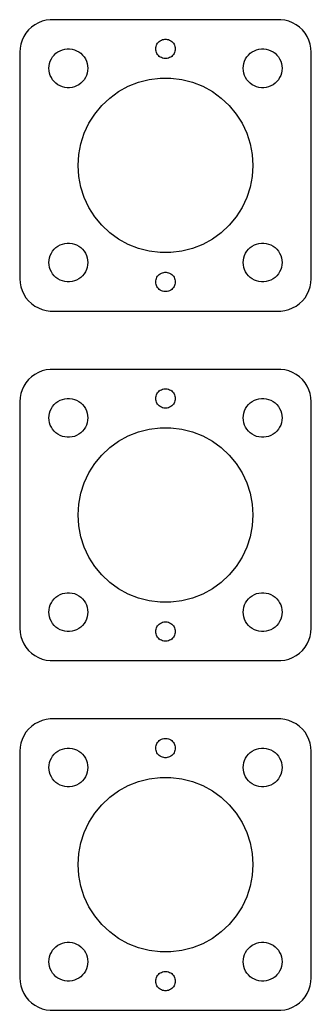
# Model space of a CAD drawing. Header units: metres. Extents: x -22 to 22, y 518 to 832.
# Drawn here: x -22.5 to 22.5, y 517.5 to 670.5 of the extents above; entities that cross this region are included whole.
import ezdxf

# ---------------------------------------------------------------- set-up
doc = ezdxf.new("R2010")
doc.units = ezdxf.units.M

msp = doc.modelspace()

# ---------------------------------------------------------------- linework, layer by layer
for p, q in [((-19.0451, 670.255), (-19.6289, 670.024)), ((-18.4369, 670.411), (-19.0451, 670.255)), ((-17.8139, 670.49), (-18.4369, 670.411)), ((17.8139, 670.49), (-17.8139, 670.49)), ((18.4369, 670.411), (17.8139, 670.49)), ((19.0451, 670.255), (18.4369, 670.411)), ((19.6289, 670.024), (19.0451, 670.255)), ((-21.1448, 668.923), (-21.5451, 668.439)), ((-20.6871, 669.353), (-21.1448, 668.923)), ((-20.1791, 669.722), (-20.6871, 669.353)), ((-19.6289, 670.024), (-20.1791, 669.722)), ((20.1791, 669.722), (19.6289, 670.024)), ((20.6871, 669.353), (20.1791, 669.722)), ((21.1448, 668.923), (20.6871, 669.353)), ((21.5451, 668.439), (21.1448, 668.923)), ((-22.1489, 667.341), (-22.3429, 666.743)), ((-21.8815, 667.909), (-22.1489, 667.341)), ((-21.5451, 668.439), (-21.8815, 667.909)), ((-1.21352, 666.882), (-1.09344, 667.027)), ((-1.09344, 667.027), (-0.956131, 667.156)), ((-0.956131, 667.156), (-0.803726, 667.266)), ((-0.803726, 667.266), (-0.638657, 667.357)), ((-0.638657, 667.357), (-0.463516, 667.427)), ((-0.463516, 667.427), (-0.281067, 667.473)), ((-0.281067, 667.473), (-0.094177, 667.497)), ((-0.094177, 667.497), (0.094177, 667.497)), ((0.094177, 667.497), (0.281067, 667.473)), ((0.281067, 667.473), (0.463516, 667.427)), ((0.463516, 667.427), (0.638657, 667.357)), ((0.638657, 667.357), (0.803726, 667.266)), ((0.803726, 667.266), (0.956131, 667.156)), ((0.956131, 667.156), (1.09344, 667.027)), ((1.09344, 667.027), (1.21352, 666.882)), ((21.8815, 667.909), (21.5451, 668.439)), ((22.1489, 667.341), (21.8815, 667.909)), ((22.3429, 666.743), (22.1489, 667.341)), ((-22.4606, 666.127), (-22.5, 665.5)), ((-22.5, 665.5), (-22.5, 630.5)), ((-22.3429, 666.743), (-22.4606, 666.127)), ((-16.9123, 665.312), (-16.6075, 665.533)), ((-16.6075, 665.533), (-16.2773, 665.714)), ((-16.2773, 665.714), (-15.927, 665.853)), ((-15.927, 665.853), (-15.5621, 665.947)), ((-15.5621, 665.947), (-15.1884, 665.994)), ((-15.1884, 665.994), (-14.8116, 665.994)), ((-14.8116, 665.994), (-14.4379, 665.947)), ((-14.4379, 665.947), (-14.0729, 665.853)), ((-14.0729, 665.853), (-13.7227, 665.714)), ((-13.7227, 665.714), (-13.3925, 665.533)), ((-13.3925, 665.533), (-13.0877, 665.312)), ((-1.5, 666), (-1.48816, 666.188)), ((-1.48816, 665.812), (-1.5, 666)), ((-1.48816, 666.188), (-1.45287, 666.373)), ((-1.45287, 665.627), (-1.48816, 665.812)), ((-1.45287, 666.373), (-1.39465, 666.552)), ((-1.39465, 665.448), (-1.45287, 665.627)), ((-1.39465, 666.552), (-1.31445, 666.723)), ((-1.31445, 666.723), (-1.21352, 666.882)), ((1.21352, 666.882), (1.31445, 666.723)), ((1.31445, 666.723), (1.39465, 666.552)), ((1.39465, 666.552), (1.45287, 666.373)), ((1.45287, 665.627), (1.39465, 665.448)), ((1.45287, 666.373), (1.48816, 666.188)), ((1.48816, 665.812), (1.45287, 665.627)), ((1.48816, 666.188), (1.5, 666)), ((1.5, 666), (1.48816, 665.812)), ((13.0877, 665.312), (13.3925, 665.533)), ((13.3925, 665.533), (13.7227, 665.714)), ((13.7227, 665.714), (14.0729, 665.853)), ((14.0729, 665.853), (14.4379, 665.947)), ((14.4379, 665.947), (14.8116, 665.994)), ((14.8116, 665.994), (15.1884, 665.994)), ((15.1884, 665.994), (15.5621, 665.947)), ((15.5621, 665.947), (15.927, 665.853)), ((15.927, 665.853), (16.2773, 665.714)), ((16.2773, 665.714), (16.6075, 665.533)), ((16.6075, 665.533), (16.9123, 665.312)), ((22.4606, 666.127), (22.3429, 666.743)), ((22.5, 665.5), (22.4606, 666.127)), ((22.5, 630.5), (22.5, 665.5)), ((-17.9057, 663.746), (-17.7893, 664.104)), ((-17.7893, 664.104), (-17.6289, 664.445)), ((-17.6289, 664.445), (-17.427, 664.763)), ((-17.427, 664.763), (-17.1869, 665.054)), ((-17.1869, 665.054), (-16.9123, 665.312)), ((-13.0877, 665.312), (-12.8131, 665.054)), ((-12.8131, 665.054), (-12.5729, 664.763)), ((-12.5729, 664.763), (-12.3711, 664.445)), ((-12.3711, 664.445), (-12.2107, 664.104)), ((-12.2107, 664.104), (-12.0942, 663.746)), ((-1.31445, 665.277), (-1.39465, 665.448)), ((-1.21352, 665.118), (-1.31445, 665.277)), ((-1.09344, 664.973), (-1.21352, 665.118)), ((-0.956131, 664.844), (-1.09344, 664.973)), ((-0.803726, 664.734), (-0.956131, 664.844)), ((-0.638657, 664.643), (-0.803726, 664.734)), ((-0.463516, 664.573), (-0.638657, 664.643)), ((-0.281067, 664.527), (-0.463516, 664.573)), ((-0.094177, 664.503), (-0.281067, 664.527)), ((0.094177, 664.503), (-0.094177, 664.503)), ((0.281067, 664.527), (0.094177, 664.503)), ((0.463516, 664.573), (0.281067, 664.527)), ((0.638657, 664.643), (0.463516, 664.573)), ((0.803726, 664.734), (0.638657, 664.643)), ((0.956131, 664.844), (0.803726, 664.734)), ((1.09344, 664.973), (0.956131, 664.844)), ((1.21352, 665.118), (1.09344, 664.973)), ((1.31445, 665.277), (1.21352, 665.118)), ((1.39465, 665.448), (1.31445, 665.277)), ((12.0942, 663.746), (12.2107, 664.104)), ((12.2107, 664.104), (12.3711, 664.445)), ((12.3711, 664.445), (12.5729, 664.763)), ((12.5729, 664.763), (12.8131, 665.054)), ((12.8131, 665.054), (13.0877, 665.312)), ((16.9123, 665.312), (17.1869, 665.054)), ((17.1869, 665.054), (17.427, 664.763)), ((17.427, 664.763), (17.6289, 664.445)), ((17.6289, 664.445), (17.7893, 664.104)), ((17.7893, 664.104), (17.9057, 663.746)), ((-18, 663), (-17.9763, 663.376)), ((-17.9763, 662.624), (-18, 663)), ((-17.9763, 663.376), (-17.9057, 663.746)), ((-17.9057, 662.254), (-17.9763, 662.624)), ((-12.0942, 663.746), (-12.0237, 663.376)), ((-12.0237, 662.624), (-12.0942, 662.254)), ((-12.0237, 663.376), (-12, 663)), ((-12, 663), (-12.0237, 662.624)), ((12, 663), (12.0237, 663.376)), ((12.0237, 662.624), (12, 663)), ((12.0237, 663.376), (12.0942, 663.746)), ((12.0942, 662.254), (12.0237, 662.624)), ((17.9057, 663.746), (17.9763, 663.376)), ((17.9763, 662.624), (17.9057, 662.254)), ((17.9763, 663.376), (18, 663)), ((18, 663), (17.9763, 662.624)), ((-17.7893, 661.896), (-17.9057, 662.254)), ((-17.6289, 661.555), (-17.7893, 661.896)), ((-17.427, 661.237), (-17.6289, 661.555)), ((-17.1869, 660.946), (-17.427, 661.237)), ((-16.9123, 660.688), (-17.1869, 660.946)), ((-12.8131, 660.946), (-13.0877, 660.688)), ((-12.5729, 661.237), (-12.8131, 660.946)), ((-12.3711, 661.555), (-12.5729, 661.237)), ((-12.2107, 661.896), (-12.3711, 661.555)), ((-12.0942, 662.254), (-12.2107, 661.896)), ((-4.17172, 660.839), (-2.52963, 661.261)), ((-2.52963, 661.261), (-0.847672, 661.473)), ((-0.847672, 661.473), (0.847672, 661.473)), ((0.847672, 661.473), (2.52963, 661.261)), ((2.52963, 661.261), (4.17172, 660.839)), ((12.2107, 661.896), (12.0942, 662.254)), ((12.3711, 661.555), (12.2107, 661.896)), ((12.5729, 661.237), (12.3711, 661.555)), ((12.8131, 660.946), (12.5729, 661.237)), ((13.0877, 660.688), (12.8131, 660.946)), ((17.1869, 660.946), (16.9123, 660.688)), ((17.427, 661.237), (17.1869, 660.946)), ((17.6289, 661.555), (17.427, 661.237)), ((17.7893, 661.896), (17.6289, 661.555)), ((17.9057, 662.254), (17.7893, 661.896)), ((-16.6075, 660.467), (-16.9123, 660.688)), ((-16.2773, 660.286), (-16.6075, 660.467)), ((-15.927, 660.147), (-16.2773, 660.286)), ((-15.5621, 660.053), (-15.927, 660.147)), ((-15.1884, 660.006), (-15.5621, 660.053)), ((-14.8116, 660.006), (-15.1884, 660.006)), ((-14.4379, 660.053), (-14.8116, 660.006)), ((-14.0729, 660.147), (-14.4379, 660.053)), ((-13.7227, 660.286), (-14.0729, 660.147)), ((-13.3925, 660.467), (-13.7227, 660.286)), ((-13.0877, 660.688), (-13.3925, 660.467)), ((-8.60521, 658.402), (-7.23366, 659.398)), ((-7.23366, 659.398), (-5.74802, 660.215)), ((-5.74802, 660.215), (-4.17172, 660.839)), ((4.17172, 660.839), (5.74802, 660.215)), ((5.74802, 660.215), (7.23366, 659.398)), ((7.23366, 659.398), (8.60521, 658.402)), ((13.3925, 660.467), (13.0877, 660.688)), ((13.7227, 660.286), (13.3925, 660.467)), ((14.0729, 660.147), (13.7227, 660.286)), ((14.4379, 660.053), (14.0729, 660.147)), ((14.8116, 660.006), (14.4379, 660.053)), ((15.1884, 660.006), (14.8116, 660.006)), ((15.5621, 660.053), (15.1884, 660.006)), ((15.927, 660.147), (15.5621, 660.053)), ((16.2773, 660.286), (15.927, 660.147)), ((16.6075, 660.467), (16.2773, 660.286)), ((16.9123, 660.688), (16.6075, 660.467)), ((-9.84106, 657.241), (-8.60521, 658.402)), ((8.60521, 658.402), (9.84106, 657.241)), ((-10.9217, 655.935), (-9.84106, 657.241)), ((9.84106, 657.241), (10.9217, 655.935)), ((-11.8301, 654.504), (-10.9217, 655.935)), ((10.9217, 655.935), (11.8301, 654.504)), ((-12.552, 652.97), (-11.8301, 654.504)), ((11.8301, 654.504), (12.552, 652.97)), ((-13.0759, 651.357), (-12.552, 652.97)), ((12.552, 652.97), (13.0759, 651.357)), ((-13.3935, 649.692), (-13.0759, 651.357)), ((13.0759, 651.357), (13.3935, 649.692)), ((-13.5, 648), (-13.3935, 649.692)), ((13.3935, 649.692), (13.5, 648)), ((-13.3935, 646.308), (-13.5, 648)), ((13.5, 648), (13.3935, 646.308)), ((-13.0759, 644.643), (-13.3935, 646.308)), ((13.3935, 646.308), (13.0759, 644.643)), ((-12.552, 643.03), (-13.0759, 644.643)), ((13.0759, 644.643), (12.552, 643.03)), ((-11.8301, 641.496), (-12.552, 643.03)), ((12.552, 643.03), (11.8301, 641.496)), ((-10.9217, 640.065), (-11.8301, 641.496)), ((11.8301, 641.496), (10.9217, 640.065)), ((-9.84106, 638.759), (-10.9217, 640.065)), ((10.9217, 640.065), (9.84106, 638.759)), ((-8.60521, 637.598), (-9.84106, 638.759)), ((9.84106, 638.759), (8.60521, 637.598)), ((-7.23366, 636.602), (-8.60521, 637.598)), ((-5.74802, 635.785), (-7.23366, 636.602)), ((7.23366, 636.602), (5.74802, 635.785)), ((8.60521, 637.598), (7.23366, 636.602)), ((-17.427, 634.763), (-17.1869, 635.054)), ((-17.1869, 635.054), (-16.9123, 635.312)), ((-16.9123, 635.312), (-16.6075, 635.533)), ((-16.6075, 635.533), (-16.2773, 635.714)), ((-16.2773, 635.714), (-15.927, 635.853)), ((-15.927, 635.853), (-15.5621, 635.947)), ((-15.5621, 635.947), (-15.1884, 635.994)), ((-15.1884, 635.994), (-14.8116, 635.994)), ((-14.8116, 635.994), (-14.4379, 635.947)), ((-14.4379, 635.947), (-14.0729, 635.853)), ((-14.0729, 635.853), (-13.7227, 635.714)), ((-13.7227, 635.714), (-13.3925, 635.533)), ((-13.3925, 635.533), (-13.0877, 635.312)), ((-13.0877, 635.312), (-12.8131, 635.054)), ((-12.8131, 635.054), (-12.5729, 634.763)), ((-4.17172, 635.161), (-5.74802, 635.785)), ((-2.52963, 634.739), (-4.17172, 635.161)), ((4.17172, 635.161), (2.52963, 634.739)), ((5.74802, 635.785), (4.17172, 635.161)), ((12.5729, 634.763), (12.8131, 635.054)), ((12.8131, 635.054), (13.0877, 635.312)), ((13.0877, 635.312), (13.3925, 635.533)), ((13.3925, 635.533), (13.7227, 635.714)), ((13.7227, 635.714), (14.0729, 635.853)), ((14.0729, 635.853), (14.4379, 635.947)), ((14.4379, 635.947), (14.8116, 635.994)), ((14.8116, 635.994), (15.1884, 635.994)), ((15.1884, 635.994), (15.5621, 635.947)), ((15.5621, 635.947), (15.927, 635.853)), ((15.927, 635.853), (16.2773, 635.714)), ((16.2773, 635.714), (16.6075, 635.533)), ((16.6075, 635.533), (16.9123, 635.312)), ((16.9123, 635.312), (17.1869, 635.054)), ((17.1869, 635.054), (17.427, 634.763)), ((-18, 633), (-17.9763, 633.376)), ((-17.9763, 633.376), (-17.9057, 633.746)), ((-17.9057, 633.746), (-17.7893, 634.104)), ((-17.7893, 634.104), (-17.6289, 634.445)), ((-17.6289, 634.445), (-17.427, 634.763)), ((-12.5729, 634.763), (-12.3711, 634.445)), ((-12.3711, 634.445), (-12.2107, 634.104)), ((-12.2107, 634.104), (-12.0942, 633.746)), ((-12.0942, 633.746), (-12.0237, 633.376)), ((-12.0237, 633.376), (-12, 633)), ((-0.847672, 634.527), (-2.52963, 634.739)), ((0.847672, 634.527), (-0.847672, 634.527)), ((2.52963, 634.739), (0.847672, 634.527)), ((12, 633), (12.0237, 633.376)), ((12.0237, 633.376), (12.0942, 633.746)), ((12.0942, 633.746), (12.2107, 634.104)), ((12.2107, 634.104), (12.3711, 634.445)), ((12.3711, 634.445), (12.5729, 634.763)), ((17.427, 634.763), (17.6289, 634.445)), ((17.6289, 634.445), (17.7893, 634.104)), ((17.7893, 634.104), (17.9057, 633.746)), ((17.9057, 633.746), (17.9763, 633.376)), ((17.9763, 633.376), (18, 633)), ((-17.9763, 632.624), (-18, 633)), ((-17.9057, 632.254), (-17.9763, 632.624)), ((-17.7893, 631.896), (-17.9057, 632.254)), ((-17.6289, 631.555), (-17.7893, 631.896)), ((-12.2107, 631.896), (-12.3711, 631.555)), ((-12.0942, 632.254), (-12.2107, 631.896)), ((-12.0237, 632.624), (-12.0942, 632.254)), ((-12, 633), (-12.0237, 632.624)), ((12.0237, 632.624), (12, 633)), ((12.0942, 632.254), (12.0237, 632.624)), ((12.2107, 631.896), (12.0942, 632.254)), ((12.3711, 631.555), (12.2107, 631.896)), ((17.7893, 631.896), (17.6289, 631.555)), ((17.9057, 632.254), (17.7893, 631.896)), ((17.9763, 632.624), (17.9057, 632.254)), ((18, 633), (17.9763, 632.624)), ((-22.5, 630.5), (-22.4606, 629.873)), ((-17.427, 631.237), (-17.6289, 631.555)), ((-17.1869, 630.946), (-17.427, 631.237)), ((-16.9123, 630.688), (-17.1869, 630.946)), ((-16.6075, 630.467), (-16.9123, 630.688)), ((-16.2773, 630.286), (-16.6075, 630.467)), ((-15.927, 630.147), (-16.2773, 630.286)), ((-13.7227, 630.286), (-14.0729, 630.147)), ((-13.3925, 630.467), (-13.7227, 630.286)), ((-13.0877, 630.688), (-13.3925, 630.467)), ((-12.8131, 630.946), (-13.0877, 630.688)), ((-12.5729, 631.237), (-12.8131, 630.946)), ((-12.3711, 631.555), (-12.5729, 631.237)), ((-1.48816, 630.188), (-1.45287, 630.373)), ((-1.45287, 630.373), (-1.39465, 630.552)), ((-1.39465, 630.552), (-1.31445, 630.723)), ((-1.31445, 630.723), (-1.21352, 630.882)), ((-1.21352, 630.882), (-1.09344, 631.027)), ((-1.09344, 631.027), (-0.956131, 631.156)), ((-0.956131, 631.156), (-0.803726, 631.266)), ((-0.803726, 631.266), (-0.638657, 631.357)), ((-0.638657, 631.357), (-0.463516, 631.427)), ((-0.463516, 631.427), (-0.281067, 631.473)), ((-0.281067, 631.473), (-0.094177, 631.497)), ((-0.094177, 631.497), (0.094177, 631.497)), ((0.094177, 631.497), (0.281067, 631.473)), ((0.281067, 631.473), (0.463516, 631.427)), ((0.463516, 631.427), (0.638657, 631.357)), ((0.638657, 631.357), (0.803726, 631.266)), ((0.803726, 631.266), (0.956131, 631.156)), ((0.956131, 631.156), (1.09344, 631.027)), ((1.09344, 631.027), (1.21352, 630.882)), ((1.21352, 630.882), (1.31445, 630.723)), ((1.31445, 630.723), (1.39465, 630.552)), ((1.39465, 630.552), (1.45287, 630.373)), ((1.45287, 630.373), (1.48816, 630.188)), ((12.5729, 631.237), (12.3711, 631.555)), ((12.8131, 630.946), (12.5729, 631.237)), ((13.0877, 630.688), (12.8131, 630.946)), ((13.3925, 630.467), (13.0877, 630.688)), ((13.7227, 630.286), (13.3925, 630.467)), ((14.0729, 630.147), (13.7227, 630.286)), ((16.2773, 630.286), (15.927, 630.147)), ((16.6075, 630.467), (16.2773, 630.286)), ((16.9123, 630.688), (16.6075, 630.467)), ((17.1869, 630.946), (16.9123, 630.688)), ((17.427, 631.237), (17.1869, 630.946)), ((17.6289, 631.555), (17.427, 631.237)), ((22.4606, 629.873), (22.5, 630.5)), ((-22.4606, 629.873), (-22.3429, 629.257)), ((-22.3429, 629.257), (-22.1489, 628.659)), ((-15.5621, 630.053), (-15.927, 630.147)), ((-15.1884, 630.006), (-15.5621, 630.053)), ((-14.8116, 630.006), (-15.1884, 630.006)), ((-14.4379, 630.053), (-14.8116, 630.006)), ((-14.0729, 630.147), (-14.4379, 630.053)), ((-1.5, 630), (-1.48816, 630.188)), ((-1.48816, 629.812), (-1.5, 630)), ((-1.45287, 629.627), (-1.48816, 629.812)), ((-1.39465, 629.448), (-1.45287, 629.627)), ((-1.31445, 629.277), (-1.39465, 629.448)), ((-1.21352, 629.118), (-1.31445, 629.277)), ((-1.09344, 628.973), (-1.21352, 629.118)), ((-0.956131, 628.844), (-1.09344, 628.973)), ((-0.803726, 628.734), (-0.956131, 628.844)), ((0.956131, 628.844), (0.803726, 628.734)), ((1.09344, 628.973), (0.956131, 628.844)), ((1.21352, 629.118), (1.09344, 628.973)), ((1.31445, 629.277), (1.21352, 629.118)), ((1.39465, 629.448), (1.31445, 629.277)), ((1.45287, 629.627), (1.39465, 629.448)), ((1.48816, 629.812), (1.45287, 629.627)), ((1.48816, 630.188), (1.5, 630)), ((1.5, 630), (1.48816, 629.812)), ((14.4379, 630.053), (14.0729, 630.147)), ((14.8116, 630.006), (14.4379, 630.053)), ((15.1884, 630.006), (14.8116, 630.006)), ((15.5621, 630.053), (15.1884, 630.006)), ((15.927, 630.147), (15.5621, 630.053)), ((22.1489, 628.659), (22.3429, 629.257)), ((22.3429, 629.257), (22.4606, 629.873)), ((-22.1489, 628.659), (-21.8815, 628.091)), ((-21.8815, 628.091), (-21.5451, 627.561)), ((-21.5451, 627.561), (-21.1448, 627.077)), ((-0.638657, 628.643), (-0.803726, 628.734)), ((-0.463516, 628.573), (-0.638657, 628.643)), ((-0.281067, 628.527), (-0.463516, 628.573)), ((-0.094177, 628.503), (-0.281067, 628.527)), ((0.094177, 628.503), (-0.094177, 628.503)), ((0.281067, 628.527), (0.094177, 628.503)), ((0.463516, 628.573), (0.281067, 628.527)), ((0.638657, 628.643), (0.463516, 628.573)), ((0.803726, 628.734), (0.638657, 628.643)), ((21.1448, 627.077), (21.5451, 627.561)), ((21.5451, 627.561), (21.8815, 628.091)), ((21.8815, 628.091), (22.1489, 628.659)), ((-21.1448, 627.077), (-20.6871, 626.647)), ((-20.6871, 626.647), (-20.1791, 626.278)), ((-20.1791, 626.278), (-19.6289, 625.976)), ((-19.6289, 625.976), (-19.0451, 625.745)), ((-19.0451, 625.745), (-18.4369, 625.589)), ((18.4369, 625.589), (19.0451, 625.745)), ((19.0451, 625.745), (19.6289, 625.976)), ((19.6289, 625.976), (20.1791, 626.278)), ((20.1791, 626.278), (20.6871, 626.647)), ((20.6871, 626.647), (21.1448, 627.077)), ((-18.4369, 625.589), (-17.8139, 625.51)), ((-17.8139, 625.51), (17.8139, 625.51)), ((17.8139, 625.51), (18.4369, 625.589)), ((-20.6871, 615.353), (-21.1448, 614.923)), ((-20.1791, 615.722), (-20.6871, 615.353)), ((-19.6289, 616.024), (-20.1791, 615.722)), ((-19.0451, 616.255), (-19.6289, 616.024)), ((-18.4369, 616.411), (-19.0451, 616.255)), ((-17.8139, 616.49), (-18.4369, 616.411)), ((17.8139, 616.49), (-17.8139, 616.49)), ((18.4369, 616.411), (17.8139, 616.49)), ((19.0451, 616.255), (18.4369, 616.411)), ((19.6289, 616.024), (19.0451, 616.255)), ((20.1791, 615.722), (19.6289, 616.024)), ((20.6871, 615.353), (20.1791, 615.722)), ((21.1448, 614.923), (20.6871, 615.353)), ((-21.8815, 613.909), (-22.1489, 613.341)), ((-21.5451, 614.439), (-21.8815, 613.909)), ((-21.1448, 614.923), (-21.5451, 614.439)), ((-0.463516, 613.427), (-0.281067, 613.473)), ((-0.281067, 613.473), (-0.094177, 613.497)), ((-0.094177, 613.497), (0.094177, 613.497)), ((0.094177, 613.497), (0.281067, 613.473)), ((0.281067, 613.473), (0.463516, 613.427)), ((21.5451, 614.439), (21.1448, 614.923)), ((21.8815, 613.909), (21.5451, 614.439)), ((22.1489, 613.341), (21.8815, 613.909)), ((-22.4606, 612.127), (-22.5, 611.5)), ((-22.3429, 612.743), (-22.4606, 612.127)), ((-22.1489, 613.341), (-22.3429, 612.743)), ((-15.927, 611.853), (-15.5621, 611.947)), ((-15.5621, 611.947), (-15.1884, 611.994)), ((-15.1884, 611.994), (-14.8116, 611.994)), ((-14.8116, 611.994), (-14.4379, 611.947)), ((-14.4379, 611.947), (-14.0729, 611.853)), ((-1.5, 612), (-1.48816, 612.188)), ((-1.48816, 611.812), (-1.5, 612)), ((-1.48816, 612.188), (-1.45287, 612.373)), ((-1.45287, 612.373), (-1.39465, 612.552)), ((-1.39465, 612.552), (-1.31445, 612.723)), ((-1.31445, 612.723), (-1.21352, 612.882)), ((-1.21352, 612.882), (-1.09344, 613.027)), ((-1.09344, 613.027), (-0.956131, 613.156)), ((-0.956131, 613.156), (-0.803726, 613.266)), ((-0.803726, 613.266), (-0.638657, 613.357)), ((-0.638657, 613.357), (-0.463516, 613.427)), ((0.463516, 613.427), (0.638657, 613.357)), ((0.638657, 613.357), (0.803726, 613.266)), ((0.803726, 613.266), (0.956131, 613.156)), ((0.956131, 613.156), (1.09344, 613.027)), ((1.09344, 613.027), (1.21352, 612.882)), ((1.21352, 612.882), (1.31445, 612.723)), ((1.31445, 612.723), (1.39465, 612.552)), ((1.39465, 612.552), (1.45287, 612.373)), ((1.45287, 612.373), (1.48816, 612.188)), ((1.48816, 612.188), (1.5, 612)), ((1.5, 612), (1.48816, 611.812)), ((14.0729, 611.853), (14.4379, 611.947)), ((14.4379, 611.947), (14.8116, 611.994)), ((14.8116, 611.994), (15.1884, 611.994)), ((15.1884, 611.994), (15.5621, 611.947)), ((15.5621, 611.947), (15.927, 611.853)), ((22.3429, 612.743), (22.1489, 613.341)), ((22.4606, 612.127), (22.3429, 612.743)), ((22.5, 611.5), (22.4606, 612.127)), ((-22.5, 611.5), (-22.5, 576.5)), ((-17.7893, 610.104), (-17.6289, 610.445)), ((-17.6289, 610.445), (-17.427, 610.763)), ((-17.427, 610.763), (-17.1869, 611.054)), ((-17.1869, 611.054), (-16.9123, 611.312)), ((-16.9123, 611.312), (-16.6075, 611.533)), ((-16.6075, 611.533), (-16.2773, 611.714)), ((-16.2773, 611.714), (-15.927, 611.853)), ((-14.0729, 611.853), (-13.7227, 611.714)), ((-13.7227, 611.714), (-13.3925, 611.533)), ((-13.3925, 611.533), (-13.0877, 611.312)), ((-13.0877, 611.312), (-12.8131, 611.054)), ((-12.8131, 611.054), (-12.5729, 610.763)), ((-12.5729, 610.763), (-12.3711, 610.445)), ((-12.3711, 610.445), (-12.2107, 610.104)), ((-1.45287, 611.627), (-1.48816, 611.812)), ((-1.39465, 611.448), (-1.45287, 611.627)), ((-1.31445, 611.277), (-1.39465, 611.448)), ((-1.21352, 611.118), (-1.31445, 611.277)), ((-1.09344, 610.973), (-1.21352, 611.118)), ((-0.956131, 610.844), (-1.09344, 610.973)), ((-0.803726, 610.734), (-0.956131, 610.844)), ((-0.638657, 610.643), (-0.803726, 610.734)), ((-0.463516, 610.573), (-0.638657, 610.643)), ((-0.281067, 610.527), (-0.463516, 610.573)), ((-0.094177, 610.503), (-0.281067, 610.527)), ((0.094177, 610.503), (-0.094177, 610.503)), ((0.281067, 610.527), (0.094177, 610.503)), ((0.463516, 610.573), (0.281067, 610.527)), ((0.638657, 610.643), (0.463516, 610.573)), ((0.803726, 610.734), (0.638657, 610.643)), ((0.956131, 610.844), (0.803726, 610.734)), ((1.09344, 610.973), (0.956131, 610.844)), ((1.21352, 611.118), (1.09344, 610.973)), ((1.31445, 611.277), (1.21352, 611.118)), ((1.39465, 611.448), (1.31445, 611.277)), ((1.45287, 611.627), (1.39465, 611.448)), ((1.48816, 611.812), (1.45287, 611.627)), ((12.2107, 610.104), (12.3711, 610.445)), ((12.3711, 610.445), (12.5729, 610.763)), ((12.5729, 610.763), (12.8131, 611.054)), ((12.8131, 611.054), (13.0877, 611.312)), ((13.0877, 611.312), (13.3925, 611.533)), ((13.3925, 611.533), (13.7227, 611.714)), ((13.7227, 611.714), (14.0729, 611.853)), ((15.927, 611.853), (16.2773, 611.714)), ((16.2773, 611.714), (16.6075, 611.533)), ((16.6075, 611.533), (16.9123, 611.312)), ((16.9123, 611.312), (17.1869, 611.054)), ((17.1869, 611.054), (17.427, 610.763)), ((17.427, 610.763), (17.6289, 610.445)), ((17.6289, 610.445), (17.7893, 610.104)), ((22.5, 576.5), (22.5, 611.5)), ((-18, 609), (-17.9763, 609.376)), ((-17.9763, 608.624), (-18, 609)), ((-17.9763, 609.376), (-17.9057, 609.746)), ((-17.9057, 609.746), (-17.7893, 610.104)), ((-12.2107, 610.104), (-12.0942, 609.746)), ((-12.0942, 609.746), (-12.0237, 609.376)), ((-12.0237, 609.376), (-12, 609)), ((-12, 609), (-12.0237, 608.624)), ((12, 609), (12.0237, 609.376)), ((12.0237, 608.624), (12, 609)), ((12.0237, 609.376), (12.0942, 609.746)), ((12.0942, 609.746), (12.2107, 610.104)), ((17.7893, 610.104), (17.9057, 609.746)), ((17.9057, 609.746), (17.9763, 609.376)), ((17.9763, 609.376), (18, 609)), ((18, 609), (17.9763, 608.624)), ((-17.9057, 608.254), (-17.9763, 608.624)), ((-17.7893, 607.896), (-17.9057, 608.254)), ((-17.6289, 607.555), (-17.7893, 607.896)), ((-17.427, 607.237), (-17.6289, 607.555)), ((-12.3711, 607.555), (-12.5729, 607.237)), ((-12.2107, 607.896), (-12.3711, 607.555)), ((-12.0942, 608.254), (-12.2107, 607.896)), ((-12.0237, 608.624), (-12.0942, 608.254)), ((-2.52963, 607.261), (-0.847672, 607.473)), ((-0.847672, 607.473), (0.847672, 607.473)), ((0.847672, 607.473), (2.52963, 607.261)), ((12.0942, 608.254), (12.0237, 608.624)), ((12.2107, 607.896), (12.0942, 608.254)), ((12.3711, 607.555), (12.2107, 607.896)), ((12.5729, 607.237), (12.3711, 607.555)), ((17.6289, 607.555), (17.427, 607.237)), ((17.7893, 607.896), (17.6289, 607.555)), ((17.9057, 608.254), (17.7893, 607.896)), ((17.9763, 608.624), (17.9057, 608.254)), ((-17.1869, 606.946), (-17.427, 607.237)), ((-16.9123, 606.688), (-17.1869, 606.946)), ((-16.6075, 606.467), (-16.9123, 606.688)), ((-16.2773, 606.286), (-16.6075, 606.467)), ((-15.927, 606.147), (-16.2773, 606.286)), ((-15.5621, 606.053), (-15.927, 606.147)), ((-15.1884, 606.006), (-15.5621, 606.053)), ((-14.8116, 606.006), (-15.1884, 606.006)), ((-14.4379, 606.053), (-14.8116, 606.006)), ((-14.0729, 606.147), (-14.4379, 606.053)), ((-13.7227, 606.286), (-14.0729, 606.147)), ((-13.3925, 606.467), (-13.7227, 606.286)), ((-13.0877, 606.688), (-13.3925, 606.467)), ((-12.8131, 606.946), (-13.0877, 606.688)), ((-12.5729, 607.237), (-12.8131, 606.946)), ((-7.23366, 605.398), (-5.74802, 606.215)), ((-5.74802, 606.215), (-4.17172, 606.839)), ((-4.17172, 606.839), (-2.52963, 607.261)), ((2.52963, 607.261), (4.17172, 606.839)), ((4.17172, 606.839), (5.74802, 606.215)), ((5.74802, 606.215), (7.23366, 605.398)), ((12.8131, 606.946), (12.5729, 607.237)), ((13.0877, 606.688), (12.8131, 606.946)), ((13.3925, 606.467), (13.0877, 606.688)), ((13.7227, 606.286), (13.3925, 606.467)), ((14.0729, 606.147), (13.7227, 606.286)), ((14.4379, 606.053), (14.0729, 606.147)), ((14.8116, 606.006), (14.4379, 606.053)), ((15.1884, 606.006), (14.8116, 606.006)), ((15.5621, 606.053), (15.1884, 606.006)), ((15.927, 606.147), (15.5621, 606.053)), ((16.2773, 606.286), (15.927, 606.147)), ((16.6075, 606.467), (16.2773, 606.286)), ((16.9123, 606.688), (16.6075, 606.467)), ((17.1869, 606.946), (16.9123, 606.688)), ((17.427, 607.237), (17.1869, 606.946)), ((-9.84106, 603.241), (-8.60521, 604.402)), ((-8.60521, 604.402), (-7.23366, 605.398)), ((7.23366, 605.398), (8.60521, 604.402)), ((8.60521, 604.402), (9.84106, 603.241)), ((-10.9217, 601.935), (-9.84106, 603.241)), ((9.84106, 603.241), (10.9217, 601.935)), ((-11.8301, 600.504), (-10.9217, 601.935)), ((10.9217, 601.935), (11.8301, 600.504)), ((-12.552, 598.97), (-11.8301, 600.504)), ((11.8301, 600.504), (12.552, 598.97)), ((-13.0759, 597.357), (-12.552, 598.97)), ((12.552, 598.97), (13.0759, 597.357)), ((-13.3935, 595.692), (-13.0759, 597.357)), ((13.0759, 597.357), (13.3935, 595.692)), ((-13.5, 594), (-13.3935, 595.692)), ((13.3935, 595.692), (13.5, 594)), ((-13.3935, 592.308), (-13.5, 594)), ((13.5, 594), (13.3935, 592.308)), ((-13.0759, 590.643), (-13.3935, 592.308)), ((13.3935, 592.308), (13.0759, 590.643)), ((-12.552, 589.03), (-13.0759, 590.643)), ((13.0759, 590.643), (12.552, 589.03)), ((-11.8301, 587.496), (-12.552, 589.03)), ((12.552, 589.03), (11.8301, 587.496)), ((-10.9217, 586.065), (-11.8301, 587.496)), ((11.8301, 587.496), (10.9217, 586.065)), ((-9.84106, 584.759), (-10.9217, 586.065)), ((10.9217, 586.065), (9.84106, 584.759)), ((-8.60521, 583.598), (-9.84106, 584.759)), ((9.84106, 584.759), (8.60521, 583.598)), ((-7.23366, 582.602), (-8.60521, 583.598)), ((8.60521, 583.598), (7.23366, 582.602)), ((-16.9123, 581.312), (-16.6075, 581.533)), ((-16.6075, 581.533), (-16.2773, 581.714)), ((-16.2773, 581.714), (-15.927, 581.853)), ((-15.927, 581.853), (-15.5621, 581.947)), ((-15.5621, 581.947), (-15.1884, 581.994)), ((-15.1884, 581.994), (-14.8116, 581.994)), ((-14.8116, 581.994), (-14.4379, 581.947)), ((-14.4379, 581.947), (-14.0729, 581.853)), ((-14.0729, 581.853), (-13.7227, 581.714)), ((-13.7227, 581.714), (-13.3925, 581.533)), ((-13.3925, 581.533), (-13.0877, 581.312)), ((-5.74802, 581.785), (-7.23366, 582.602)), ((-4.17172, 581.161), (-5.74802, 581.785)), ((5.74802, 581.785), (4.17172, 581.161)), ((7.23366, 582.602), (5.74802, 581.785)), ((13.0877, 581.312), (13.3925, 581.533)), ((13.3925, 581.533), (13.7227, 581.714)), ((13.7227, 581.714), (14.0729, 581.853)), ((14.0729, 581.853), (14.4379, 581.947)), ((14.4379, 581.947), (14.8116, 581.994)), ((14.8116, 581.994), (15.1884, 581.994)), ((15.1884, 581.994), (15.5621, 581.947)), ((15.5621, 581.947), (15.927, 581.853)), ((15.927, 581.853), (16.2773, 581.714)), ((16.2773, 581.714), (16.6075, 581.533)), ((16.6075, 581.533), (16.9123, 581.312)), ((-17.9057, 579.746), (-17.7893, 580.104)), ((-17.7893, 580.104), (-17.6289, 580.445)), ((-17.6289, 580.445), (-17.427, 580.763)), ((-17.427, 580.763), (-17.1869, 581.054)), ((-17.1869, 581.054), (-16.9123, 581.312)), ((-13.0877, 581.312), (-12.8131, 581.054)), ((-12.8131, 581.054), (-12.5729, 580.763)), ((-12.5729, 580.763), (-12.3711, 580.445)), ((-12.3711, 580.445), (-12.2107, 580.104)), ((-12.2107, 580.104), (-12.0942, 579.746)), ((-2.52963, 580.739), (-4.17172, 581.161)), ((-0.847672, 580.527), (-2.52963, 580.739)), ((0.847672, 580.527), (-0.847672, 580.527)), ((2.52963, 580.739), (0.847672, 580.527)), ((4.17172, 581.161), (2.52963, 580.739)), ((12.0942, 579.746), (12.2107, 580.104)), ((12.2107, 580.104), (12.3711, 580.445)), ((12.3711, 580.445), (12.5729, 580.763)), ((12.5729, 580.763), (12.8131, 581.054)), ((12.8131, 581.054), (13.0877, 581.312)), ((16.9123, 581.312), (17.1869, 581.054)), ((17.1869, 581.054), (17.427, 580.763)), ((17.427, 580.763), (17.6289, 580.445)), ((17.6289, 580.445), (17.7893, 580.104)), ((17.7893, 580.104), (17.9057, 579.746)), ((-18, 579), (-17.9763, 579.376)), ((-17.9763, 578.624), (-18, 579)), ((-17.9763, 579.376), (-17.9057, 579.746)), ((-17.9057, 578.254), (-17.9763, 578.624)), ((-12.0942, 579.746), (-12.0237, 579.376)), ((-12.0237, 578.624), (-12.0942, 578.254)), ((-12.0237, 579.376), (-12, 579)), ((-12, 579), (-12.0237, 578.624)), ((12, 579), (12.0237, 579.376)), ((12.0237, 578.624), (12, 579)), ((12.0237, 579.376), (12.0942, 579.746)), ((12.0942, 578.254), (12.0237, 578.624)), ((17.9057, 579.746), (17.9763, 579.376)), ((17.9763, 578.624), (17.9057, 578.254)), ((17.9763, 579.376), (18, 579)), ((18, 579), (17.9763, 578.624)), ((-17.7893, 577.896), (-17.9057, 578.254)), ((-17.6289, 577.555), (-17.7893, 577.896)), ((-17.427, 577.237), (-17.6289, 577.555)), ((-17.1869, 576.946), (-17.427, 577.237)), ((-16.9123, 576.688), (-17.1869, 576.946)), ((-12.8131, 576.946), (-13.0877, 576.688)), ((-12.5729, 577.237), (-12.8131, 576.946)), ((-12.3711, 577.555), (-12.5729, 577.237)), ((-12.2107, 577.896), (-12.3711, 577.555)), ((-12.0942, 578.254), (-12.2107, 577.896)), ((-1.31445, 576.723), (-1.21352, 576.882)), ((-1.21352, 576.882), (-1.09344, 577.027)), ((-1.09344, 577.027), (-0.956131, 577.156)), ((-0.956131, 577.156), (-0.803726, 577.266)), ((-0.803726, 577.266), (-0.638657, 577.357)), ((-0.638657, 577.357), (-0.463516, 577.427)), ((-0.463516, 577.427), (-0.281067, 577.473)), ((-0.281067, 577.473), (-0.094177, 577.497)), ((-0.094177, 577.497), (0.094177, 577.497)), ((0.094177, 577.497), (0.281067, 577.473)), ((0.281067, 577.473), (0.463516, 577.427)), ((0.463516, 577.427), (0.638657, 577.357)), ((0.638657, 577.357), (0.803726, 577.266)), ((0.803726, 577.266), (0.956131, 577.156)), ((0.956131, 577.156), (1.09344, 577.027)), ((1.09344, 577.027), (1.21352, 576.882)), ((1.21352, 576.882), (1.31445, 576.723)), ((12.2107, 577.896), (12.0942, 578.254)), ((12.3711, 577.555), (12.2107, 577.896)), ((12.5729, 577.237), (12.3711, 577.555)), ((12.8131, 576.946), (12.5729, 577.237)), ((13.0877, 576.688), (12.8131, 576.946)), ((17.1869, 576.946), (16.9123, 576.688)), ((17.427, 577.237), (17.1869, 576.946)), ((17.6289, 577.555), (17.427, 577.237)), ((17.7893, 577.896), (17.6289, 577.555)), ((17.9057, 578.254), (17.7893, 577.896)), ((-22.5, 576.5), (-22.4606, 575.873)), ((-22.4606, 575.873), (-22.3429, 575.257)), ((-22.3429, 575.257), (-22.1489, 574.659)), ((-16.6075, 576.467), (-16.9123, 576.688)), ((-16.2773, 576.286), (-16.6075, 576.467)), ((-15.927, 576.147), (-16.2773, 576.286)), ((-15.5621, 576.053), (-15.927, 576.147)), ((-15.1884, 576.006), (-15.5621, 576.053)), ((-14.8116, 576.006), (-15.1884, 576.006)), ((-14.4379, 576.053), (-14.8116, 576.006)), ((-14.0729, 576.147), (-14.4379, 576.053)), ((-13.7227, 576.286), (-14.0729, 576.147)), ((-13.3925, 576.467), (-13.7227, 576.286)), ((-13.0877, 576.688), (-13.3925, 576.467)), ((-1.5, 576), (-1.48816, 576.188)), ((-1.48816, 575.812), (-1.5, 576)), ((-1.48816, 576.188), (-1.45287, 576.373)), ((-1.45287, 575.627), (-1.48816, 575.812)), ((-1.45287, 576.373), (-1.39465, 576.552)), ((-1.39465, 575.448), (-1.45287, 575.627)), ((-1.39465, 576.552), (-1.31445, 576.723)), ((-1.31445, 575.277), (-1.39465, 575.448)), ((-1.21352, 575.118), (-1.31445, 575.277)), ((1.31445, 575.277), (1.21352, 575.118)), ((1.31445, 576.723), (1.39465, 576.552)), ((1.39465, 575.448), (1.31445, 575.277)), ((1.39465, 576.552), (1.45287, 576.373)), ((1.45287, 575.627), (1.39465, 575.448)), ((1.45287, 576.373), (1.48816, 576.188)), ((1.48816, 575.812), (1.45287, 575.627)), ((1.48816, 576.188), (1.5, 576)), ((1.5, 576), (1.48816, 575.812)), ((13.3925, 576.467), (13.0877, 576.688)), ((13.7227, 576.286), (13.3925, 576.467)), ((14.0729, 576.147), (13.7227, 576.286)), ((14.4379, 576.053), (14.0729, 576.147)), ((14.8116, 576.006), (14.4379, 576.053)), ((15.1884, 576.006), (14.8116, 576.006)), ((15.5621, 576.053), (15.1884, 576.006)), ((15.927, 576.147), (15.5621, 576.053)), ((16.2773, 576.286), (15.927, 576.147)), ((16.6075, 576.467), (16.2773, 576.286)), ((16.9123, 576.688), (16.6075, 576.467)), ((22.1489, 574.659), (22.3429, 575.257)), ((22.3429, 575.257), (22.4606, 575.873)), ((22.4606, 575.873), (22.5, 576.5)), ((-22.1489, 574.659), (-21.8815, 574.091)), ((-21.8815, 574.091), (-21.5451, 573.561)), ((-1.09344, 574.973), (-1.21352, 575.118)), ((-0.956131, 574.844), (-1.09344, 574.973)), ((-0.803726, 574.734), (-0.956131, 574.844)), ((-0.638657, 574.643), (-0.803726, 574.734)), ((-0.463516, 574.573), (-0.638657, 574.643)), ((-0.281067, 574.527), (-0.463516, 574.573)), ((-0.094177, 574.503), (-0.281067, 574.527)), ((0.094177, 574.503), (-0.094177, 574.503)), ((0.281067, 574.527), (0.094177, 574.503)), ((0.463516, 574.573), (0.281067, 574.527)), ((0.638657, 574.643), (0.463516, 574.573)), ((0.803726, 574.734), (0.638657, 574.643)), ((0.956131, 574.844), (0.803726, 574.734)), ((1.09344, 574.973), (0.956131, 574.844)), ((1.21352, 575.118), (1.09344, 574.973)), ((21.5451, 573.561), (21.8815, 574.091)), ((21.8815, 574.091), (22.1489, 574.659)), ((-21.5451, 573.561), (-21.1448, 573.077)), ((-21.1448, 573.077), (-20.6871, 572.647)), ((-20.6871, 572.647), (-20.1791, 572.278)), ((-20.1791, 572.278), (-19.6289, 571.976)), ((19.6289, 571.976), (20.1791, 572.278)), ((20.1791, 572.278), (20.6871, 572.647)), ((20.6871, 572.647), (21.1448, 573.077)), ((21.1448, 573.077), (21.5451, 573.561)), ((-19.6289, 571.976), (-19.0451, 571.745)), ((-19.0451, 571.745), (-18.4369, 571.589)), ((-18.4369, 571.589), (-17.8139, 571.51)), ((-17.8139, 571.51), (17.8139, 571.51)), ((17.8139, 571.51), (18.4369, 571.589)), ((18.4369, 571.589), (19.0451, 571.745)), ((19.0451, 571.745), (19.6289, 571.976)), ((-20.1791, 561.722), (-20.6871, 561.353)), ((-19.6289, 562.024), (-20.1791, 561.722)), ((-19.0451, 562.255), (-19.6289, 562.024)), ((-18.4369, 562.411), (-19.0451, 562.255)), ((-17.8139, 562.49), (-18.4369, 562.411)), ((17.8139, 562.49), (-17.8139, 562.49)), ((18.4369, 562.411), (17.8139, 562.49)), ((19.0451, 562.255), (18.4369, 562.411)), ((19.6289, 562.024), (19.0451, 562.255)), ((20.1791, 561.722), (19.6289, 562.024)), ((20.6871, 561.353), (20.1791, 561.722)), ((-21.8815, 559.909), (-22.1489, 559.341)), ((-21.5451, 560.439), (-21.8815, 559.909)), ((-21.1448, 560.923), (-21.5451, 560.439)), ((-20.6871, 561.353), (-21.1448, 560.923)), ((21.1448, 560.923), (20.6871, 561.353)), ((21.5451, 560.439), (21.1448, 560.923)), ((21.8815, 559.909), (21.5451, 560.439)), ((22.1489, 559.341), (21.8815, 559.909)), ((-22.3429, 558.743), (-22.4606, 558.127)), ((-22.1489, 559.341), (-22.3429, 558.743)), ((-1.45287, 558.373), (-1.39465, 558.552)), ((-1.39465, 558.552), (-1.31445, 558.723)), ((-1.31445, 558.723), (-1.21352, 558.882)), ((-1.21352, 558.882), (-1.09344, 559.027)), ((-1.09344, 559.027), (-0.956131, 559.156)), ((-0.956131, 559.156), (-0.803726, 559.266)), ((-0.803726, 559.266), (-0.638657, 559.357)), ((-0.638657, 559.357), (-0.463516, 559.427)), ((-0.463516, 559.427), (-0.281067, 559.473)), ((-0.281067, 559.473), (-0.094177, 559.497)), ((-0.094177, 559.497), (0.094177, 559.497)), ((0.094177, 559.497), (0.281067, 559.473)), ((0.281067, 559.473), (0.463516, 559.427)), ((0.463516, 559.427), (0.638657, 559.357)), ((0.638657, 559.357), (0.803726, 559.266)), ((0.803726, 559.266), (0.956131, 559.156)), ((0.956131, 559.156), (1.09344, 559.027)), ((1.09344, 559.027), (1.21352, 558.882)), ((1.21352, 558.882), (1.31445, 558.723)), ((1.31445, 558.723), (1.39465, 558.552)), ((1.39465, 558.552), (1.45287, 558.373)), ((22.3429, 558.743), (22.1489, 559.341)), ((22.4606, 558.127), (22.3429, 558.743)), ((-22.4606, 558.127), (-22.5, 557.5)), ((-22.5, 557.5), (-22.5, 522.5)), ((-17.427, 556.763), (-17.1869, 557.054)), ((-17.1869, 557.054), (-16.9123, 557.312)), ((-16.9123, 557.312), (-16.6075, 557.533)), ((-16.6075, 557.533), (-16.2773, 557.714)), ((-16.2773, 557.714), (-15.927, 557.853)), ((-15.927, 557.853), (-15.5621, 557.947)), ((-15.5621, 557.947), (-15.1884, 557.994)), ((-15.1884, 557.994), (-14.8116, 557.994)), ((-14.8116, 557.994), (-14.4379, 557.947)), ((-14.4379, 557.947), (-14.0729, 557.853)), ((-14.0729, 557.853), (-13.7227, 557.714)), ((-13.7227, 557.714), (-13.3925, 557.533)), ((-13.3925, 557.533), (-13.0877, 557.312)), ((-13.0877, 557.312), (-12.8131, 557.054)), ((-12.8131, 557.054), (-12.5729, 556.763)), ((-1.5, 558), (-1.48816, 558.188)), ((-1.48816, 557.812), (-1.5, 558)), ((-1.48816, 558.188), (-1.45287, 558.373)), ((-1.45287, 557.627), (-1.48816, 557.812)), ((-1.39465, 557.448), (-1.45287, 557.627)), ((-1.31445, 557.277), (-1.39465, 557.448)), ((-1.21352, 557.118), (-1.31445, 557.277)), ((-1.09344, 556.973), (-1.21352, 557.118)), ((-0.956131, 556.844), (-1.09344, 556.973)), ((1.09344, 556.973), (0.956131, 556.844)), ((1.21352, 557.118), (1.09344, 556.973)), ((1.31445, 557.277), (1.21352, 557.118)), ((1.39465, 557.448), (1.31445, 557.277)), ((1.45287, 557.627), (1.39465, 557.448)), ((1.45287, 558.373), (1.48816, 558.188)), ((1.48816, 557.812), (1.45287, 557.627)), ((1.48816, 558.188), (1.5, 558)), ((1.5, 558), (1.48816, 557.812)), ((12.5729, 556.763), (12.8131, 557.054)), ((12.8131, 557.054), (13.0877, 557.312)), ((13.0877, 557.312), (13.3925, 557.533)), ((13.3925, 557.533), (13.7227, 557.714)), ((13.7227, 557.714), (14.0729, 557.853)), ((14.0729, 557.853), (14.4379, 557.947)), ((14.4379, 557.947), (14.8116, 557.994)), ((14.8116, 557.994), (15.1884, 557.994)), ((15.1884, 557.994), (15.5621, 557.947)), ((15.5621, 557.947), (15.927, 557.853)), ((15.927, 557.853), (16.2773, 557.714)), ((16.2773, 557.714), (16.6075, 557.533)), ((16.6075, 557.533), (16.9123, 557.312)), ((16.9123, 557.312), (17.1869, 557.054)), ((17.1869, 557.054), (17.427, 556.763)), ((22.5, 557.5), (22.4606, 558.127)), ((22.5, 522.5), (22.5, 557.5)), ((-18, 555), (-17.9763, 555.376)), ((-17.9763, 555.376), (-17.9057, 555.746)), ((-17.9057, 555.746), (-17.7893, 556.104)), ((-17.7893, 556.104), (-17.6289, 556.445)), ((-17.6289, 556.445), (-17.427, 556.763)), ((-12.5729, 556.763), (-12.3711, 556.445)), ((-12.3711, 556.445), (-12.2107, 556.104)), ((-12.2107, 556.104), (-12.0942, 555.746)), ((-12.0942, 555.746), (-12.0237, 555.376)), ((-12.0237, 555.376), (-12, 555)), ((-0.803726, 556.734), (-0.956131, 556.844)), ((-0.638657, 556.643), (-0.803726, 556.734)), ((-0.463516, 556.573), (-0.638657, 556.643)), ((-0.281067, 556.527), (-0.463516, 556.573)), ((-0.094177, 556.503), (-0.281067, 556.527)), ((0.094177, 556.503), (-0.094177, 556.503)), ((0.281067, 556.527), (0.094177, 556.503)), ((0.463516, 556.573), (0.281067, 556.527)), ((0.638657, 556.643), (0.463516, 556.573)), ((0.803726, 556.734), (0.638657, 556.643)), ((0.956131, 556.844), (0.803726, 556.734)), ((12, 555), (12.0237, 555.376)), ((12.0237, 555.376), (12.0942, 555.746)), ((12.0942, 555.746), (12.2107, 556.104)), ((12.2107, 556.104), (12.3711, 556.445)), ((12.3711, 556.445), (12.5729, 556.763)), ((17.427, 556.763), (17.6289, 556.445)), ((17.6289, 556.445), (17.7893, 556.104)), ((17.7893, 556.104), (17.9057, 555.746)), ((17.9057, 555.746), (17.9763, 555.376)), ((17.9763, 555.376), (18, 555)), ((-17.9763, 554.624), (-18, 555)), ((-17.9057, 554.254), (-17.9763, 554.624)), ((-17.7893, 553.896), (-17.9057, 554.254)), ((-17.6289, 553.555), (-17.7893, 553.896)), ((-12.2107, 553.896), (-12.3711, 553.555)), ((-12.0942, 554.254), (-12.2107, 553.896)), ((-12.0237, 554.624), (-12.0942, 554.254)), ((-12, 555), (-12.0237, 554.624)), ((12.0237, 554.624), (12, 555)), ((12.0942, 554.254), (12.0237, 554.624)), ((12.2107, 553.896), (12.0942, 554.254)), ((12.3711, 553.555), (12.2107, 553.896)), ((17.7893, 553.896), (17.6289, 553.555)), ((17.9057, 554.254), (17.7893, 553.896)), ((17.9763, 554.624), (17.9057, 554.254)), ((18, 555), (17.9763, 554.624)), ((-17.427, 553.237), (-17.6289, 553.555)), ((-17.1869, 552.946), (-17.427, 553.237)), ((-16.9123, 552.688), (-17.1869, 552.946)), ((-16.6075, 552.467), (-16.9123, 552.688)), ((-16.2773, 552.286), (-16.6075, 552.467)), ((-15.927, 552.147), (-16.2773, 552.286)), ((-13.7227, 552.286), (-14.0729, 552.147)), ((-13.3925, 552.467), (-13.7227, 552.286)), ((-13.0877, 552.688), (-13.3925, 552.467)), ((-12.8131, 552.946), (-13.0877, 552.688)), ((-12.5729, 553.237), (-12.8131, 552.946)), ((-12.3711, 553.555), (-12.5729, 553.237)), ((-5.74802, 552.215), (-4.17172, 552.839)), ((-4.17172, 552.839), (-2.52963, 553.261)), ((-2.52963, 553.261), (-0.847672, 553.473)), ((-0.847672, 553.473), (0.847672, 553.473)), ((0.847672, 553.473), (2.52963, 553.261)), ((2.52963, 553.261), (4.17172, 552.839)), ((4.17172, 552.839), (5.74802, 552.215)), ((12.5729, 553.237), (12.3711, 553.555)), ((12.8131, 552.946), (12.5729, 553.237)), ((13.0877, 552.688), (12.8131, 552.946)), ((13.3925, 552.467), (13.0877, 552.688)), ((13.7227, 552.286), (13.3925, 552.467)), ((14.0729, 552.147), (13.7227, 552.286)), ((16.2773, 552.286), (15.927, 552.147)), ((16.6075, 552.467), (16.2773, 552.286)), ((16.9123, 552.688), (16.6075, 552.467)), ((17.1869, 552.946), (16.9123, 552.688)), ((17.427, 553.237), (17.1869, 552.946)), ((17.6289, 553.555), (17.427, 553.237)), ((-15.5621, 552.053), (-15.927, 552.147)), ((-15.1884, 552.006), (-15.5621, 552.053)), ((-14.8116, 552.006), (-15.1884, 552.006)), ((-14.4379, 552.053), (-14.8116, 552.006)), ((-14.0729, 552.147), (-14.4379, 552.053)), ((-8.60521, 550.402), (-7.23366, 551.398)), ((-7.23366, 551.398), (-5.74802, 552.215)), ((5.74802, 552.215), (7.23366, 551.398)), ((7.23366, 551.398), (8.60521, 550.402)), ((14.4379, 552.053), (14.0729, 552.147)), ((14.8116, 552.006), (14.4379, 552.053)), ((15.1884, 552.006), (14.8116, 552.006)), ((15.5621, 552.053), (15.1884, 552.006)), ((15.927, 552.147), (15.5621, 552.053)), ((-10.9217, 547.935), (-9.84106, 549.241)), ((-9.84106, 549.241), (-8.60521, 550.402)), ((8.60521, 550.402), (9.84106, 549.241)), ((9.84106, 549.241), (10.9217, 547.935)), ((-11.8301, 546.504), (-10.9217, 547.935)), ((10.9217, 547.935), (11.8301, 546.504)), ((-12.552, 544.97), (-11.8301, 546.504)), ((11.8301, 546.504), (12.552, 544.97)), ((-13.0759, 543.357), (-12.552, 544.97)), ((12.552, 544.97), (13.0759, 543.357)), ((-13.3935, 541.692), (-13.0759, 543.357)), ((13.0759, 543.357), (13.3935, 541.692)), ((-13.5, 540), (-13.3935, 541.692)), ((13.3935, 541.692), (13.5, 540)), ((-13.3935, 538.308), (-13.5, 540)), ((13.5, 540), (13.3935, 538.308)), ((-13.0759, 536.643), (-13.3935, 538.308)), ((13.3935, 538.308), (13.0759, 536.643)), ((-12.552, 535.03), (-13.0759, 536.643)), ((13.0759, 536.643), (12.552, 535.03)), ((-11.8301, 533.496), (-12.552, 535.03)), ((12.552, 535.03), (11.8301, 533.496)), ((-10.9217, 532.065), (-11.8301, 533.496)), ((11.8301, 533.496), (10.9217, 532.065)), ((-9.84106, 530.759), (-10.9217, 532.065)), ((10.9217, 532.065), (9.84106, 530.759)), ((-8.60521, 529.598), (-9.84106, 530.759)), ((-7.23366, 528.602), (-8.60521, 529.598)), ((8.60521, 529.598), (7.23366, 528.602)), ((9.84106, 530.759), (8.60521, 529.598)), ((-16.2773, 527.714), (-15.927, 527.853)), ((-15.927, 527.853), (-15.5621, 527.947)), ((-15.5621, 527.947), (-15.1884, 527.994)), ((-15.1884, 527.994), (-14.8116, 527.994)), ((-14.8116, 527.994), (-14.4379, 527.947)), ((-14.4379, 527.947), (-14.0729, 527.853)), ((-14.0729, 527.853), (-13.7227, 527.714)), ((-5.74802, 527.785), (-7.23366, 528.602)), ((-4.17172, 527.161), (-5.74802, 527.785)), ((5.74802, 527.785), (4.17172, 527.161)), ((7.23366, 528.602), (5.74802, 527.785)), ((13.7227, 527.714), (14.0729, 527.853)), ((14.0729, 527.853), (14.4379, 527.947)), ((14.4379, 527.947), (14.8116, 527.994)), ((14.8116, 527.994), (15.1884, 527.994)), ((15.1884, 527.994), (15.5621, 527.947)), ((15.5621, 527.947), (15.927, 527.853)), ((15.927, 527.853), (16.2773, 527.714)), ((-17.7893, 526.104), (-17.6289, 526.445)), ((-17.6289, 526.445), (-17.427, 526.763)), ((-17.427, 526.763), (-17.1869, 527.054)), ((-17.1869, 527.054), (-16.9123, 527.312)), ((-16.9123, 527.312), (-16.6075, 527.533)), ((-16.6075, 527.533), (-16.2773, 527.714)), ((-13.7227, 527.714), (-13.3925, 527.533)), ((-13.3925, 527.533), (-13.0877, 527.312)), ((-13.0877, 527.312), (-12.8131, 527.054)), ((-12.8131, 527.054), (-12.5729, 526.763)), ((-12.5729, 526.763), (-12.3711, 526.445)), ((-12.3711, 526.445), (-12.2107, 526.104)), ((-2.52963, 526.739), (-4.17172, 527.161)), ((-0.847672, 526.527), (-2.52963, 526.739)), ((0.847672, 526.527), (-0.847672, 526.527)), ((2.52963, 526.739), (0.847672, 526.527)), ((4.17172, 527.161), (2.52963, 526.739)), ((12.2107, 526.104), (12.3711, 526.445)), ((12.3711, 526.445), (12.5729, 526.763)), ((12.5729, 526.763), (12.8131, 527.054)), ((12.8131, 527.054), (13.0877, 527.312)), ((13.0877, 527.312), (13.3925, 527.533)), ((13.3925, 527.533), (13.7227, 527.714)), ((16.2773, 527.714), (16.6075, 527.533)), ((16.6075, 527.533), (16.9123, 527.312)), ((16.9123, 527.312), (17.1869, 527.054)), ((17.1869, 527.054), (17.427, 526.763)), ((17.427, 526.763), (17.6289, 526.445)), ((17.6289, 526.445), (17.7893, 526.104)), ((-18, 525), (-17.9763, 525.376)), ((-17.9763, 524.624), (-18, 525)), ((-17.9763, 525.376), (-17.9057, 525.746)), ((-17.9057, 525.746), (-17.7893, 526.104)), ((-12.2107, 526.104), (-12.0942, 525.746)), ((-12.0942, 525.746), (-12.0237, 525.376)), ((-12.0237, 525.376), (-12, 525)), ((-12, 525), (-12.0237, 524.624)), ((12, 525), (12.0237, 525.376)), ((12.0237, 524.624), (12, 525)), ((12.0237, 525.376), (12.0942, 525.746)), ((12.0942, 525.746), (12.2107, 526.104)), ((17.7893, 526.104), (17.9057, 525.746)), ((17.9057, 525.746), (17.9763, 525.376)), ((17.9763, 525.376), (18, 525)), ((18, 525), (17.9763, 524.624)), ((-17.9057, 524.254), (-17.9763, 524.624)), ((-17.7893, 523.896), (-17.9057, 524.254)), ((-17.6289, 523.555), (-17.7893, 523.896)), ((-17.427, 523.237), (-17.6289, 523.555)), ((-17.1869, 522.946), (-17.427, 523.237)), ((-12.5729, 523.237), (-12.8131, 522.946)), ((-12.3711, 523.555), (-12.5729, 523.237)), ((-12.2107, 523.896), (-12.3711, 523.555)), ((-12.0942, 524.254), (-12.2107, 523.896)), ((-12.0237, 524.624), (-12.0942, 524.254)), ((-0.956131, 523.156), (-0.803726, 523.266)), ((-0.803726, 523.266), (-0.638657, 523.357)), ((-0.638657, 523.357), (-0.463516, 523.427)), ((-0.463516, 523.427), (-0.281067, 523.473)), ((-0.281067, 523.473), (-0.094177, 523.497)), ((-0.094177, 523.497), (0.094177, 523.497)), ((0.094177, 523.497), (0.281067, 523.473)), ((0.281067, 523.473), (0.463516, 523.427)), ((0.463516, 523.427), (0.638657, 523.357)), ((0.638657, 523.357), (0.803726, 523.266)), ((0.803726, 523.266), (0.956131, 523.156)), ((12.0942, 524.254), (12.0237, 524.624)), ((12.2107, 523.896), (12.0942, 524.254)), ((12.3711, 523.555), (12.2107, 523.896)), ((12.5729, 523.237), (12.3711, 523.555)), ((12.8131, 522.946), (12.5729, 523.237)), ((17.427, 523.237), (17.1869, 522.946)), ((17.6289, 523.555), (17.427, 523.237)), ((17.7893, 523.896), (17.6289, 523.555)), ((17.9057, 524.254), (17.7893, 523.896)), ((17.9763, 524.624), (17.9057, 524.254)), ((-22.5, 522.5), (-22.4606, 521.873)), ((-22.4606, 521.873), (-22.3429, 521.257)), ((-16.9123, 522.688), (-17.1869, 522.946)), ((-16.6075, 522.467), (-16.9123, 522.688)), ((-16.2773, 522.286), (-16.6075, 522.467)), ((-15.927, 522.147), (-16.2773, 522.286)), ((-15.5621, 522.053), (-15.927, 522.147)), ((-15.1884, 522.006), (-15.5621, 522.053)), ((-14.8116, 522.006), (-15.1884, 522.006)), ((-14.4379, 522.053), (-14.8116, 522.006)), ((-14.0729, 522.147), (-14.4379, 522.053)), ((-13.7227, 522.286), (-14.0729, 522.147)), ((-13.3925, 522.467), (-13.7227, 522.286)), ((-13.0877, 522.688), (-13.3925, 522.467)), ((-12.8131, 522.946), (-13.0877, 522.688)), ((-1.5, 522), (-1.48816, 522.188)), ((-1.48816, 521.812), (-1.5, 522)), ((-1.48816, 522.188), (-1.45287, 522.373)), ((-1.45287, 521.627), (-1.48816, 521.812)), ((-1.45287, 522.373), (-1.39465, 522.552)), ((-1.39465, 522.552), (-1.31445, 522.723)), ((-1.31445, 522.723), (-1.21352, 522.882)), ((-1.21352, 522.882), (-1.09344, 523.027)), ((-1.09344, 523.027), (-0.956131, 523.156)), ((0.956131, 523.156), (1.09344, 523.027)), ((1.09344, 523.027), (1.21352, 522.882)), ((1.21352, 522.882), (1.31445, 522.723)), ((1.31445, 522.723), (1.39465, 522.552)), ((1.39465, 522.552), (1.45287, 522.373)), ((1.45287, 522.373), (1.48816, 522.188)), ((1.48816, 521.812), (1.45287, 521.627)), ((1.48816, 522.188), (1.5, 522)), ((1.5, 522), (1.48816, 521.812)), ((13.0877, 522.688), (12.8131, 522.946)), ((13.3925, 522.467), (13.0877, 522.688)), ((13.7227, 522.286), (13.3925, 522.467)), ((14.0729, 522.147), (13.7227, 522.286)), ((14.4379, 522.053), (14.0729, 522.147)), ((14.8116, 522.006), (14.4379, 522.053)), ((15.1884, 522.006), (14.8116, 522.006)), ((15.5621, 522.053), (15.1884, 522.006)), ((15.927, 522.147), (15.5621, 522.053)), ((16.2773, 522.286), (15.927, 522.147)), ((16.6075, 522.467), (16.2773, 522.286)), ((16.9123, 522.688), (16.6075, 522.467)), ((17.1869, 522.946), (16.9123, 522.688)), ((22.3429, 521.257), (22.4606, 521.873)), ((22.4606, 521.873), (22.5, 522.5)), ((-22.3429, 521.257), (-22.1489, 520.659)), ((-22.1489, 520.659), (-21.8815, 520.091)), ((-1.39465, 521.448), (-1.45287, 521.627)), ((-1.31445, 521.277), (-1.39465, 521.448)), ((-1.21352, 521.118), (-1.31445, 521.277)), ((-1.09344, 520.973), (-1.21352, 521.118)), ((-0.956131, 520.844), (-1.09344, 520.973)), ((-0.803726, 520.734), (-0.956131, 520.844)), ((-0.638657, 520.643), (-0.803726, 520.734)), ((-0.463516, 520.573), (-0.638657, 520.643)), ((-0.281067, 520.527), (-0.463516, 520.573)), ((-0.094177, 520.503), (-0.281067, 520.527)), ((0.094177, 520.503), (-0.094177, 520.503)), ((0.281067, 520.527), (0.094177, 520.503)), ((0.463516, 520.573), (0.281067, 520.527)), ((0.638657, 520.643), (0.463516, 520.573)), ((0.803726, 520.734), (0.638657, 520.643)), ((0.956131, 520.844), (0.803726, 520.734)), ((1.09344, 520.973), (0.956131, 520.844)), ((1.21352, 521.118), (1.09344, 520.973)), ((1.31445, 521.277), (1.21352, 521.118)), ((1.39465, 521.448), (1.31445, 521.277)), ((1.45287, 521.627), (1.39465, 521.448)), ((21.8815, 520.091), (22.1489, 520.659)), ((22.1489, 520.659), (22.3429, 521.257)), ((-21.8815, 520.091), (-21.5451, 519.561)), ((-21.5451, 519.561), (-21.1448, 519.077)), ((-21.1448, 519.077), (-20.6871, 518.647)), ((-20.6871, 518.647), (-20.1791, 518.278)), ((20.1791, 518.278), (20.6871, 518.647)), ((20.6871, 518.647), (21.1448, 519.077)), ((21.1448, 519.077), (21.5451, 519.561)), ((21.5451, 519.561), (21.8815, 520.091)), ((-20.1791, 518.278), (-19.6289, 517.976)), ((-19.6289, 517.976), (-19.0451, 517.745)), ((-19.0451, 517.745), (-18.4369, 517.589)), ((-18.4369, 517.589), (-17.8139, 517.51)), ((-17.8139, 517.51), (17.8139, 517.51)), ((17.8139, 517.51), (18.4369, 517.589)), ((18.4369, 517.589), (19.0451, 517.745)), ((19.0451, 517.745), (19.6289, 517.976)), ((19.6289, 517.976), (20.1791, 518.278))]:
    msp.add_line(p, q)

doc.saveas('drawing.dxf')
